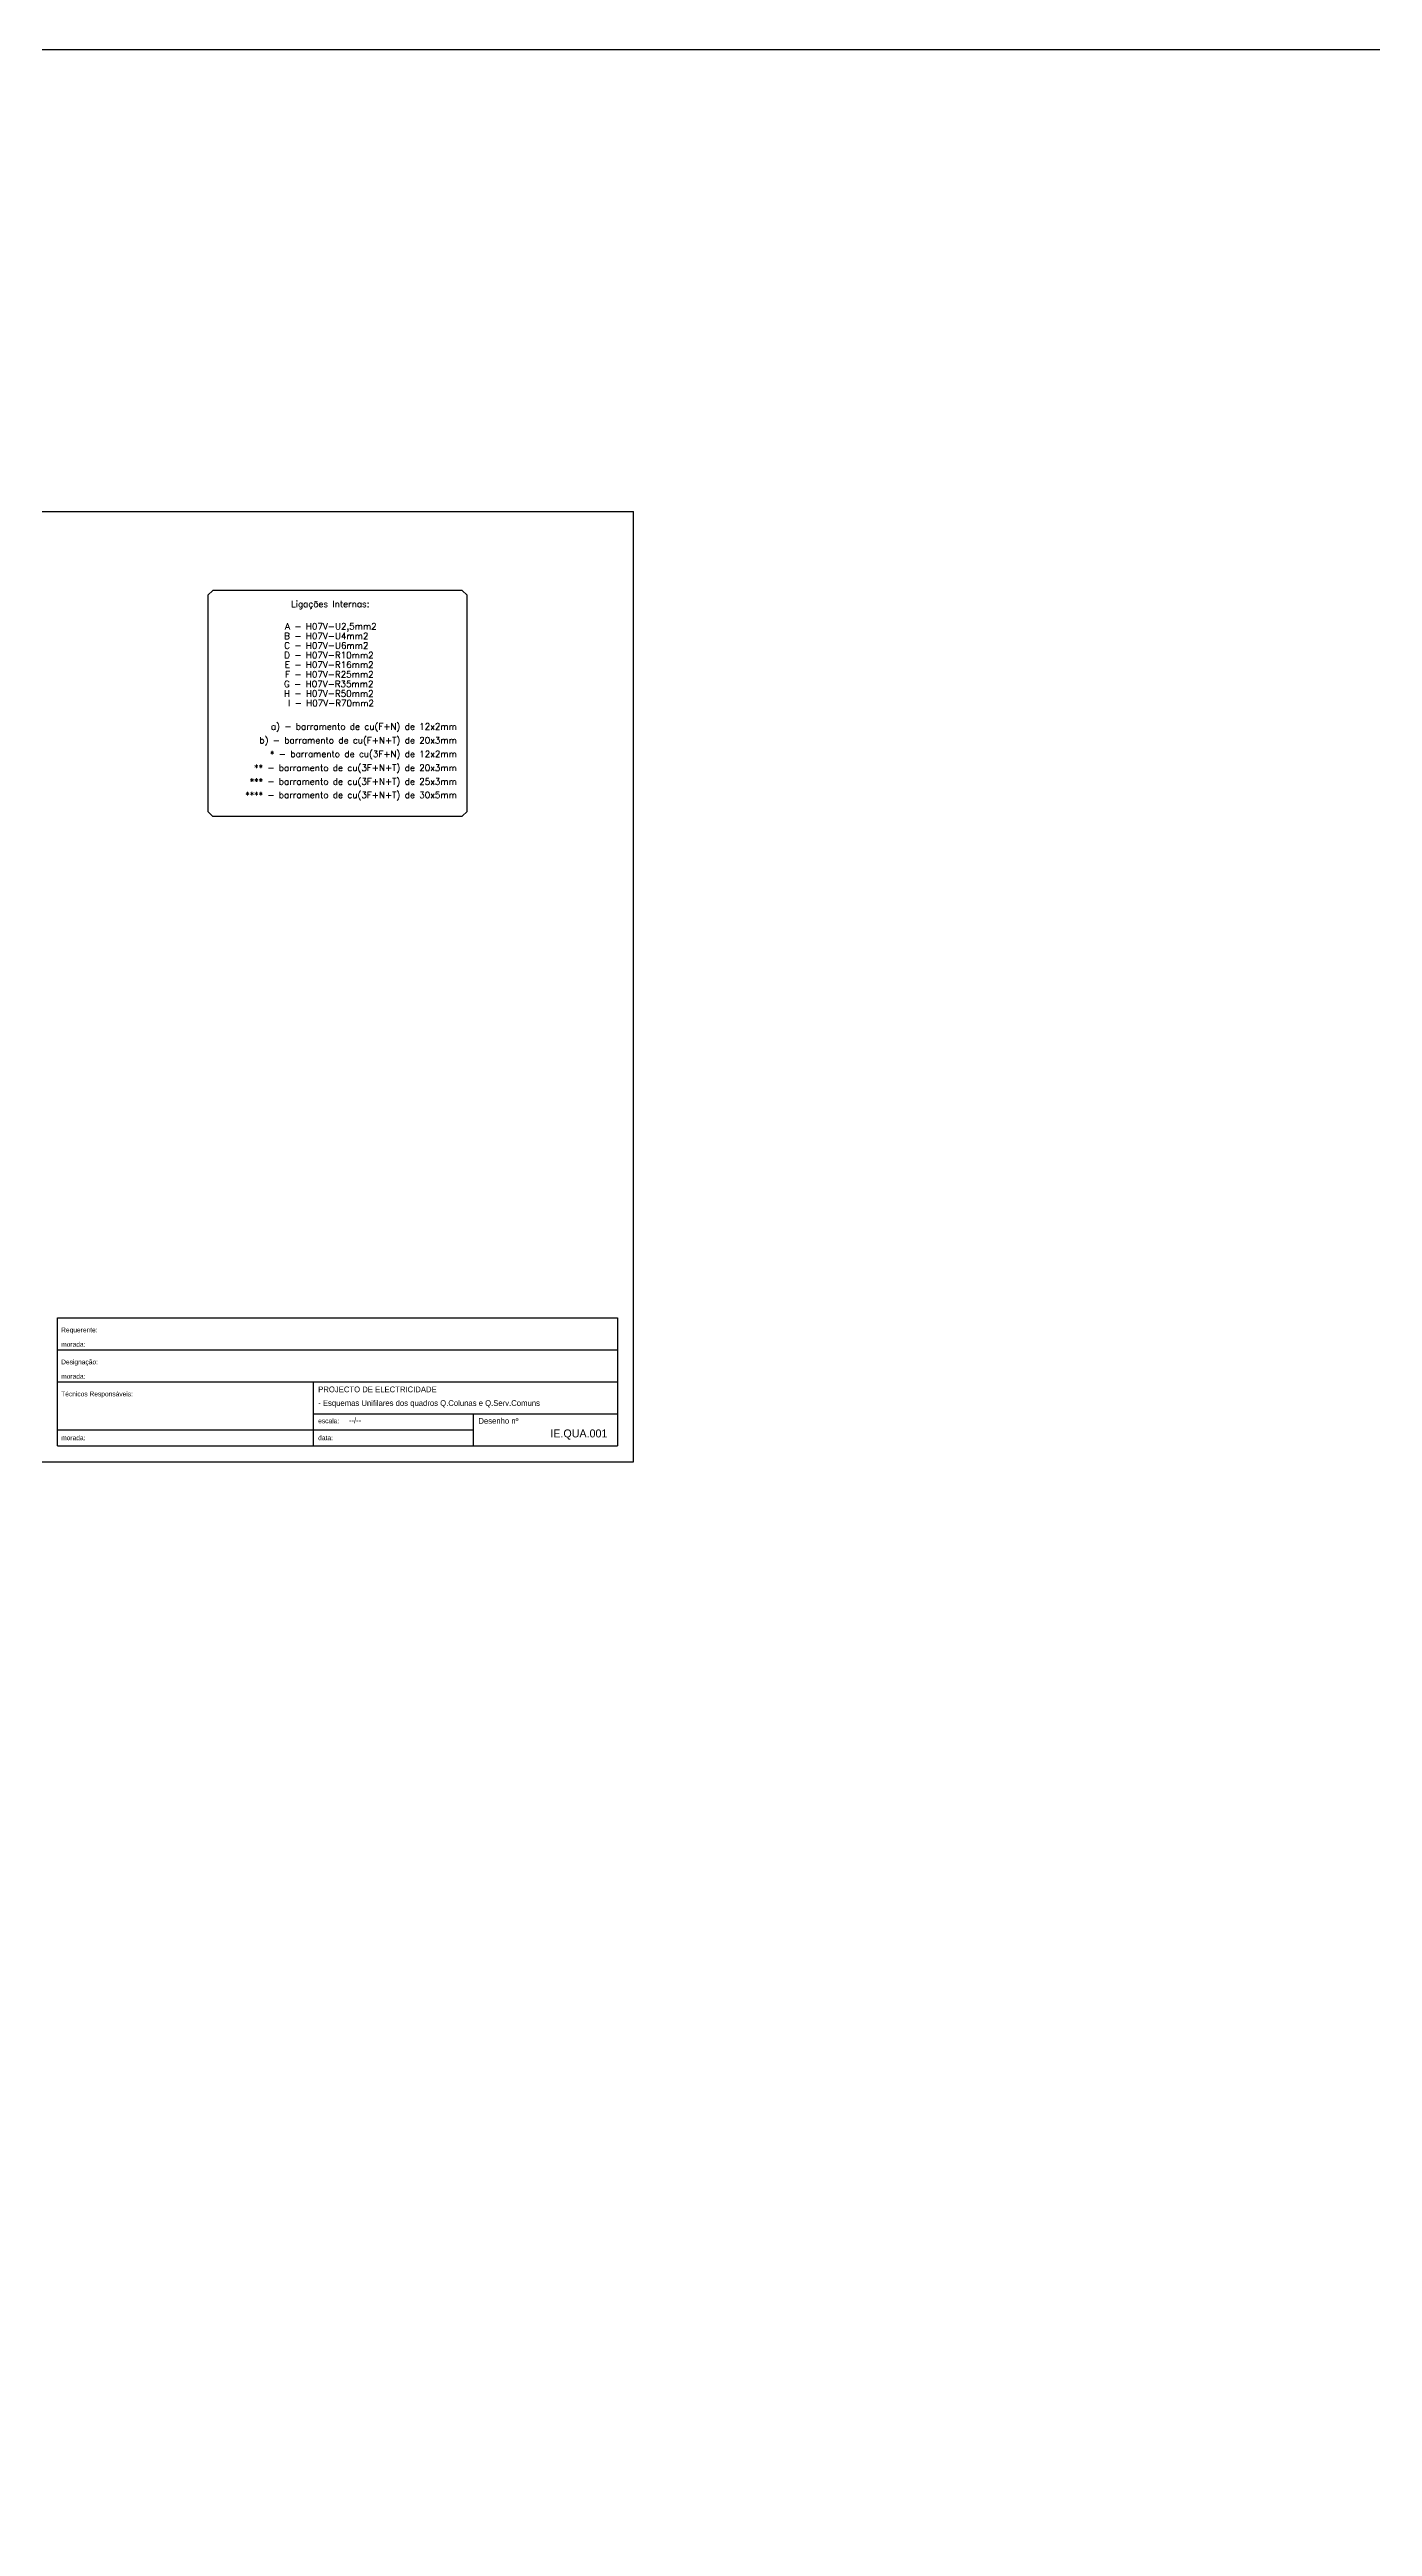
# Model space of a CAD drawing. Header units: millimetres. Extents: x 145 to 60311, y -8355 to 8851.
# Drawn here: x 381.2 to 422.5, y 169.9 to 247.4 of the extents above; entities that cross this region are included whole.
import ezdxf
from ezdxf.enums import TextEntityAlignment as Align

# ---------------------------------------------------------------- set-up
doc = ezdxf.new("R2010")
doc.units = ezdxf.units.MM
for name, color, linetype in [('Alimentações gerais', 3, 'Continuous'), ('arquitectura', 8, 'Continuous'), ('Esquema', 3, 'Continuous'), ('MALHA', 7, 'Continuous')]:
    doc.layers.add(name, color=color, linetype=linetype)
doc.styles.add('ROMANS', font='romans', dxfattribs={"height": 1.2})

msp = doc.modelspace()

# ---------------------------------------------------------------- linework, layer by layer
msp.add_lwpolyline([(310.811, 247.363), (534.221, 247.363), (534.221, -5.952), (310.811, -5.952)], close=True)
at = {"layer": 'arquitectura', "color": 3, "ltscale": 0.3}
for p, q in [((381.418, 203.72), (381.418, 207.72)), ((381.418, 207.72), (398.918, 207.72)), ((398.918, 207.72), (398.918, 203.72)), ((381.418, 203.72), (398.918, 203.72))]:
    msp.add_line(p, q, dxfattribs=at)
at = {"layer": 'arquitectura', "color": 1, "ltscale": 0.3}
for p, q in [((381.418, 206.72), (398.918, 206.72)), ((381.418, 205.72), (398.918, 205.72)), ((389.418, 203.72), (389.418, 205.72)), ((389.418, 204.72), (398.918, 204.72)), ((394.418, 203.72), (394.418, 204.72)), ((381.418, 204.22), (394.418, 204.22))]:
    msp.add_line(p, q, dxfattribs=at)
at = {"layer": 'Esquema', "color": 3, "linetype": 'Continuous'}
for p, q in [((386.117, 230.31), (386.113, 223.553)), ((386.117, 230.31), (386.267, 230.46)), ((394.069, 230.46), (386.267, 230.46)), ((394.069, 230.46), (394.219, 230.31)), ((394.216, 223.553), (394.219, 230.31)), ((386.113, 223.553), (386.263, 223.403)), ((386.263, 223.403), (394.066, 223.403)), ((394.216, 223.553), (394.066, 223.403))]:
    msp.add_line(p, q, dxfattribs=at)
at = {"layer": 'MALHA', "color": 3}
for p, q in [((341.418, 232.92), (399.418, 232.92)), ((399.418, 203.22), (399.418, 232.92)), ((341.418, 203.22), (399.418, 203.22))]:
    msp.add_line(p, q, dxfattribs=at)

# ---------------------------------------------------------------- texts
at = {"layer": 'Alimentações gerais', "color": 4, "ltscale": 0.3}
msp.add_text('- Esquemas Unifilares dos quadros Q.Colunas e Q.Serv.Comuns', height=0.18, dxfattribs=at).set_placement((389.564, 204.969))
msp.add_text('IE.QUA.001', height=0.25, dxfattribs=at).set_placement((398.604, 203.985), align=Align.RIGHT)
at = {"layer": 'arquitectura', "color": 2, "ltscale": 0.3}
for s, p in [('morada:', (381.531, 206.82)), ('Requerente:', (381.531, 207.269)), ('morada:', (381.531, 205.82)), ('Designação:', (381.531, 206.269)), ('Técnicos Responsáveis:', (381.531, 205.269)), ('escala:', (389.564, 204.427)), ('morada:', (381.531, 203.898)), ('data:', (389.564, 203.898))]:
    msp.add_text(s, height=0.15, dxfattribs=at).set_placement(p)
at = {"layer": 'arquitectura', "color": 3, "ltscale": 0.3}
for s, p in [('PROJECTO DE ELECTRICIDADE', (389.564, 205.396)), ('--/--', (390.524, 204.427)), ('Desenho nº', (394.572, 204.411))]:
    msp.add_text(s, height=0.18, dxfattribs=at).set_placement(p)
at = {"layer": 'Esquema', "color": 3, "linetype": 'ByBlock', "style": 'ROMANS'}
for s, p in [('Ligações Internas:', (388.717, 229.935)), ('A - H07V-U2,5mm2', (388.529, 229.235)), ('C - H07V-U6mm2', (388.503, 228.635)), ('B - H07V-U4mm2', (388.503, 228.935)), ('D - H07V-R10mm2', (388.503, 228.335)), ('G - H07V-R35mm2', (388.498, 227.435)), ('E - H07V-R16mm2', (388.52, 228.035)), ('F - H07V-R25mm2', (388.529, 227.735)), ('H - H07V-R50mm2', (388.495, 227.135)), ('I - H07V-R70mm2', (388.625, 226.835))]:
    msp.add_text(s, height=0.2, dxfattribs=at).set_placement(p)
for s, p in [('a) - barramento de cu(F+N) de 12x2mm', (393.898, 226.105)), ('b) - barramento de cu(F+N+T) de 20x3mm', (393.898, 225.673)), ('* - barramento de cu(3F+N) de 12x2mm', (393.898, 225.245)), ('*** - barramento de cu(3F+N+T) de 25x3mm', (393.898, 224.386)), ('** - barramento de cu(3F+N+T) de 20x3mm', (393.898, 224.814)), ('**** - barramento de cu(3F+N+T) de 30x5mm', (393.898, 223.963))]:
    msp.add_text(s, height=0.2, dxfattribs=at).set_placement(p, align=Align.RIGHT)

doc.saveas('drawing.dxf')
